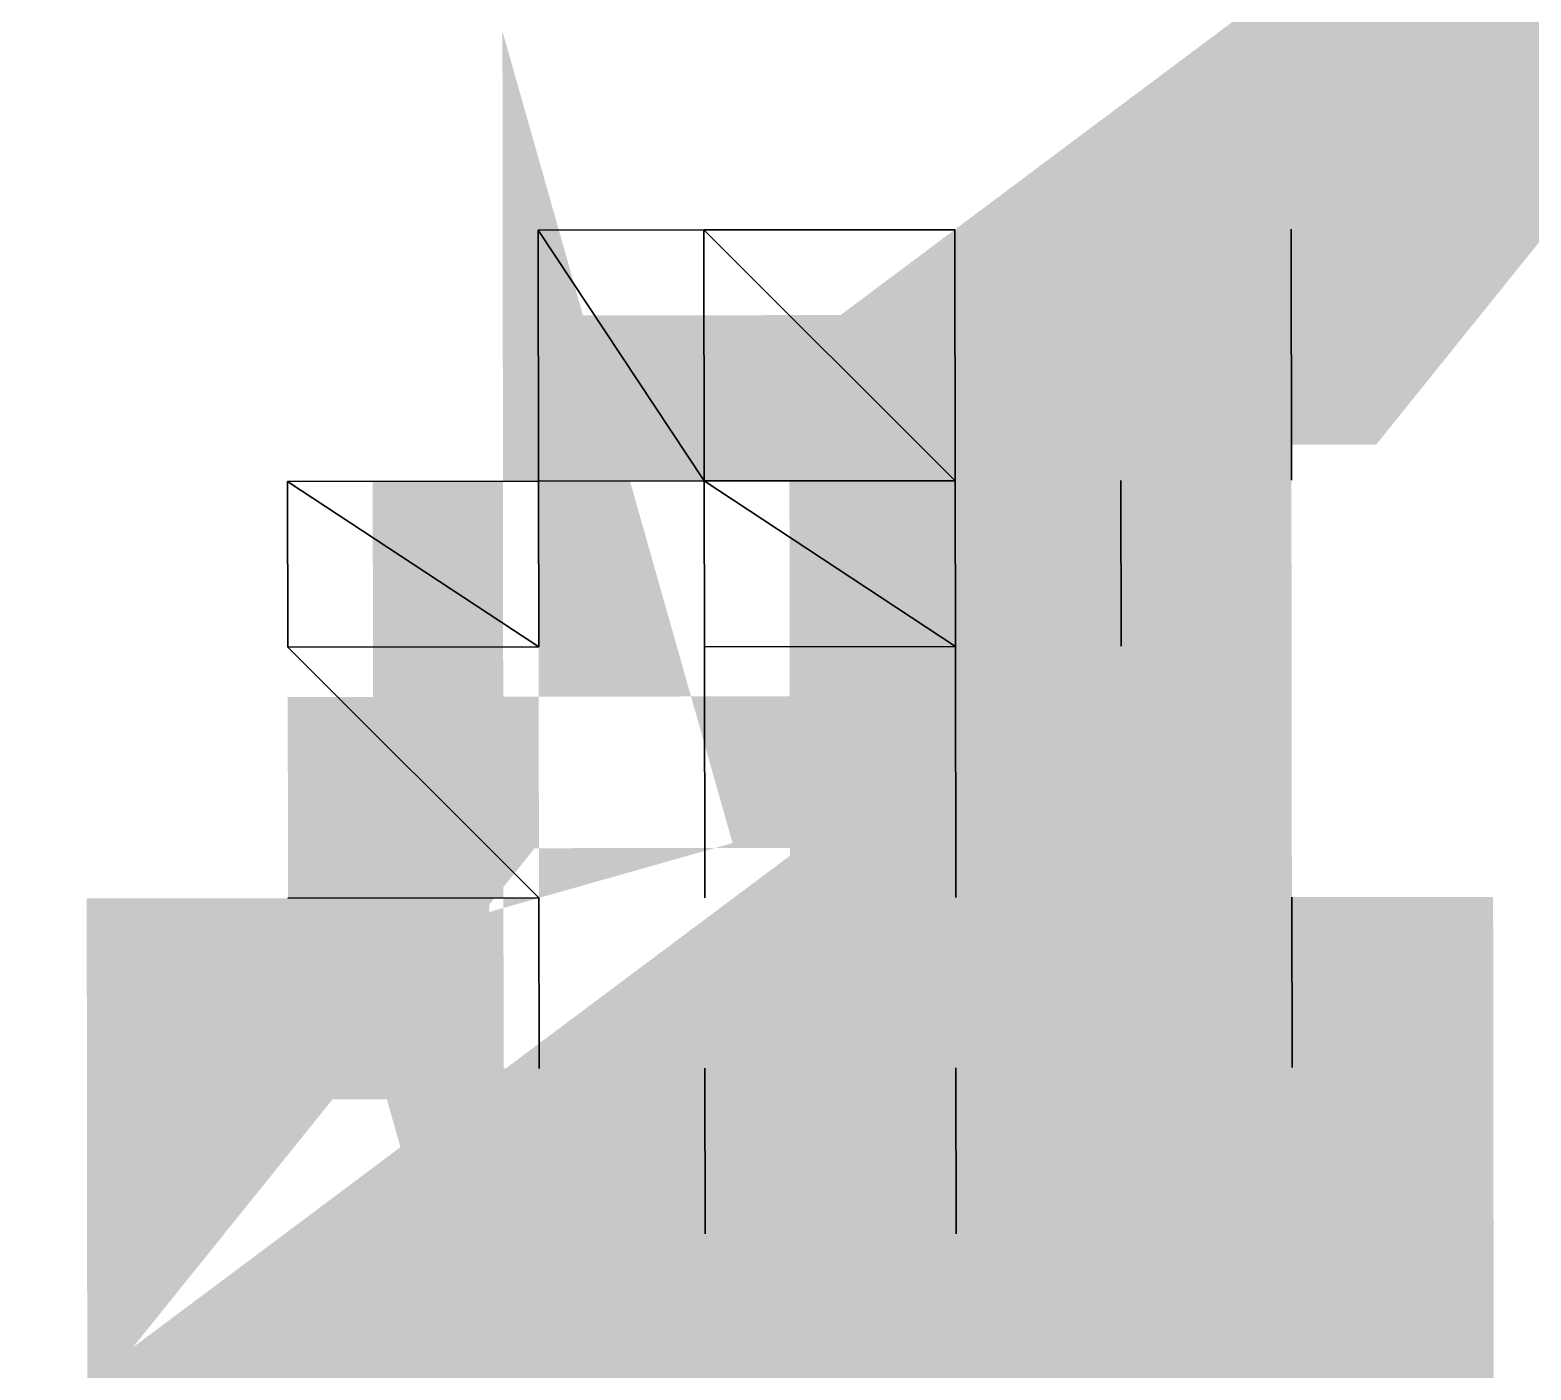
# Model space of a CAD drawing. Header units: feet. Extents: x -99009 to 3252343, y -11094690 to 9035152.
# Drawn here: x 2489733.1 to 2489757.82, y -1976354.3 to -1976332.23 of the extents above; entities that cross this region are included whole.
import ezdxf

# ---------------------------------------------------------------- set-up
doc = ezdxf.new("R2010")
doc.units = ezdxf.units.FT
doc.layers.add('1', color=1, linetype='Continuous')

# ---------------------------------------------------------------- blocks, each defined once
blk = doc.blocks.new('GRINDING MASTER')
at = {"linetype": 'ByBlock', "lineweight": -2, "transparency": 33554684}
for points in [[(1541727.747, -40096.1), (1541727.747, -40093.37), (1541731.881, -40093.37), (1541731.881, -40096.1), (1541727.747, -40096.1)], [(1541727.747, -40096.1), (1541727.747, -40093.37), (1541727.747, -40093.37), (1541731.881, -40093.37), (1541734.611, -40096.1), (1541731.881, -40096.1), (1541727.747, -40093.37), (1541727.747, -40093.37), (1541731.881, -40096.1), (1541727.747, -40096.1)], [(1541734.611, -40096.1), (1541731.881, -40093.37), (1541734.611, -40093.37), (1541734.611, -40096.1)], [(1541727.747, -40102.964), (1541725.017, -40100.234), (1541725.017, -40096.1), (1541727.747, -40100.234), (1541727.747, -40102.964)], [(1541727.747, -40100.234), (1541725.017, -40096.1), (1541727.747, -40096.1), (1541727.747, -40100.234)], [(1541731.881, -40100.234), (1541731.881, -40096.1), (1541731.881, -40096.1), (1541734.611, -40096.1), (1541734.611, -40100.234), (1541731.881, -40096.1), (1541731.881, -40096.1), (1541734.611, -40100.234), (1541731.881, -40100.234)], [(1541731.881, -40100.234), (1541731.881, -40096.1), (1541731.881, -40096.1), (1541734.611, -40096.1), (1541734.611, -40100.234), (1541731.881, -40096.1), (1541731.881, -40096.1), (1541734.611, -40100.234), (1541731.881, -40100.234)], [(1541731.881, -40100.234), (1541731.881, -40096.1), (1541734.611, -40096.1), (1541734.611, -40100.234), (1541731.881, -40100.234)], [(1541734.611, -40100.234), (1541734.611, -40096.1), (1541737.341, -40096.1), (1541737.341, -40100.234), (1541734.611, -40100.234)], [(1541725.017, -40102.964), (1541725.017, -40100.234), (1541727.747, -40102.964), (1541725.017, -40102.964)], [(1541731.881, -40102.964), (1541731.881, -40100.234), (1541734.611, -40100.234), (1541734.611, -40102.964), (1541731.881, -40102.964)], [(1541731.881, -40109.906), (1541731.881, -40105.772), (1541734.611, -40105.772), (1541734.611, -40109.906), (1541731.881, -40109.906)]]:
    blk.add_hatch(color=256, dxfattribs=at).paths.add_polyline_path(points)
at = {"linetype": 'ByBlock', "lineweight": -2, "transparency": 33554684, "const_width": 6.63}
for points in [[(1541740.149, -40098.83), (1541734.611, -40098.83), (1541740.149, -40091.966), (1541734.611, -40096.1)], [(1541737.341, -40102.964), (1541737.341, -40112.636), (1541730.477, -40112.636), (1541730.477, -40105.772), (1541730.477, -40112.636), (1541727.747, -40102.964)], [(1541723.613, -40102.964), (1541723.613, -40112.636), (1541740.149, -40112.636), (1541740.149, -40102.964)], [(1541723.613, -40102.964), (1541740.149, -40102.964)]]:
    blk.add_lwpolyline(points, dxfattribs=at)
at = {"linetype": 'ByBlock', "lineweight": -2, "transparency": 33554684}
for points in [[(1541730.477, -40091.966), (1541727.747, -40091.966)], [(1541727.747, -40091.966), (1541730.477, -40091.966)], [(1541727.747, -40091.966), (1541727.747, -40096.1)], [(1541727.747, -40096.1), (1541727.747, -40091.966)], [(1541727.747, -40096.1), (1541727.747, -40091.966)], [(1541727.747, -40091.966), (1541727.747, -40096.1)], [(1541727.747, -40091.966), (1541727.747, -40096.1)], [(1541727.747, -40096.1), (1541727.747, -40091.966)], [(1541730.477, -40096.1), (1541727.747, -40091.966)], [(1541727.747, -40091.966), (1541730.477, -40096.1)], [(1541727.747, -40091.966), (1541727.747, -40096.1)], [(1541727.747, -40096.1), (1541727.747, -40091.966)], [(1541730.477, -40096.1), (1541727.747, -40091.966)], [(1541727.747, -40091.966), (1541730.477, -40096.1)], [(1541727.747, -40091.966), (1541730.477, -40091.966)], [(1541730.477, -40091.966), (1541727.747, -40091.966)], [(1541730.477, -40096.1), (1541730.477, -40091.966)], [(1541730.477, -40091.966), (1541730.477, -40096.1)], [(1541730.477, -40091.966), (1541730.477, -40096.1)], [(1541730.477, -40096.1), (1541730.477, -40091.966)], [(1541730.477, -40096.1), (1541730.477, -40091.966)], [(1541730.477, -40091.966), (1541730.477, -40096.1)], [(1541730.477, -40091.966), (1541730.477, -40096.1)], [(1541730.477, -40096.1), (1541730.477, -40091.966)], [(1541730.477, -40091.966), (1541730.477, -40096.1)], [(1541730.477, -40096.1), (1541730.477, -40091.966)], [(1541730.477, -40096.1), (1541730.477, -40091.966)], [(1541730.477, -40091.966), (1541730.477, -40096.1)], [(1541730.477, -40091.966), (1541730.477, -40096.1)], [(1541730.477, -40096.1), (1541730.477, -40091.966)], [(1541730.477, -40096.1), (1541730.477, -40091.966)], [(1541730.477, -40091.966), (1541730.477, -40096.1)], [(1541730.477, -40091.966), (1541734.611, -40091.966)], [(1541734.611, -40091.966), (1541730.477, -40091.966)], [(1541734.611, -40096.1), (1541730.477, -40091.966)], [(1541730.477, -40091.966), (1541734.611, -40096.1)], [(1541730.477, -40091.966), (1541730.477, -40096.1)], [(1541730.477, -40096.1), (1541730.477, -40091.966)], [(1541730.477, -40096.1), (1541730.477, -40091.966)], [(1541730.477, -40091.966), (1541730.477, -40096.1)], [(1541734.611, -40091.966), (1541734.611, -40096.1)], [(1541734.611, -40096.1), (1541734.611, -40091.966)], [(1541740.149, -40091.966), (1541740.149, -40096.1)], [(1541740.149, -40096.1), (1541740.149, -40091.966)], [(1541740.149, -40096.1), (1541740.149, -40091.966)], [(1541740.149, -40091.966), (1541740.149, -40096.1)], [(1541723.613, -40096.1), (1541727.747, -40098.83)], [(1541727.747, -40098.83), (1541723.613, -40096.1)], [(1541723.613, -40098.83), (1541723.613, -40096.1)], [(1541723.613, -40096.1), (1541723.613, -40098.83)], [(1541723.613, -40096.1), (1541727.747, -40098.83)], [(1541727.747, -40098.83), (1541723.613, -40096.1)], [(1541727.747, -40096.1), (1541723.613, -40096.1)], [(1541723.613, -40096.1), (1541727.747, -40096.1)], [(1541723.613, -40096.1), (1541727.747, -40098.83)], [(1541727.747, -40098.83), (1541723.613, -40096.1)], [(1541723.613, -40098.83), (1541723.613, -40096.1)], [(1541723.613, -40096.1), (1541723.613, -40098.83)], [(1541723.613, -40096.1), (1541727.747, -40098.83)], [(1541727.747, -40098.83), (1541723.613, -40096.1)], [(1541727.747, -40098.83), (1541727.747, -40096.1)], [(1541727.747, -40096.1), (1541727.747, -40098.83)], [(1541727.747, -40098.83), (1541727.747, -40096.1)], [(1541727.747, -40096.1), (1541727.747, -40098.83)], [(1541727.747, -40096.1), (1541727.747, -40098.83)], [(1541727.747, -40098.83), (1541727.747, -40096.1)], [(1541727.747, -40098.83), (1541727.747, -40096.1)], [(1541727.747, -40096.1), (1541727.747, -40098.83)], [(1541730.477, -40096.1), (1541727.747, -40096.1)], [(1541727.747, -40096.1), (1541730.477, -40096.1)], [(1541727.747, -40096.1), (1541727.747, -40096.1)], [(1541727.747, -40096.1), (1541727.747, -40096.1)], [(1541727.747, -40096.1), (1541727.747, -40096.1)], [(1541727.747, -40096.1), (1541727.747, -40096.1)], [(1541727.747, -40096.1), (1541727.747, -40096.1)], [(1541727.747, -40096.1), (1541727.747, -40096.1)], [(1541727.747, -40096.1), (1541727.747, -40096.1)], [(1541727.747, -40096.1), (1541727.747, -40096.1)], [(1541727.747, -40096.1), (1541727.747, -40096.1)], [(1541727.747, -40096.1), (1541727.747, -40096.1)], [(1541727.747, -40096.1), (1541727.747, -40096.1)], [(1541727.747, -40096.1), (1541727.747, -40096.1)], [(1541727.747, -40096.1), (1541727.747, -40096.1)], [(1541727.747, -40096.1), (1541727.747, -40096.1)], [(1541727.747, -40096.1), (1541727.747, -40096.1)], [(1541727.747, -40096.1), (1541727.747, -40096.1)], [(1541727.747, -40096.1), (1541727.747, -40096.1)], [(1541727.747, -40096.1), (1541727.747, -40096.1)], [(1541727.747, -40096.1), (1541730.477, -40096.1)], [(1541730.477, -40096.1), (1541727.747, -40096.1)], [(1541727.747, -40096.1), (1541730.477, -40096.1)], [(1541730.477, -40096.1), (1541727.747, -40096.1)], [(1541730.477, -40096.1), (1541727.747, -40096.1)], [(1541727.747, -40096.1), (1541730.477, -40096.1)], [(1541727.747, -40096.1), (1541730.477, -40096.1)], [(1541730.477, -40096.1), (1541727.747, -40096.1)], [(1541730.477, -40096.1), (1541727.747, -40096.1)], [(1541727.747, -40096.1), (1541730.477, -40096.1)], [(1541727.747, -40096.1), (1541730.477, -40096.1)], [(1541730.477, -40096.1), (1541727.747, -40096.1)], [(1541730.477, -40096.1), (1541727.747, -40096.1)], [(1541727.747, -40096.1), (1541730.477, -40096.1)], [(1541727.747, -40096.1), (1541730.477, -40096.1)], [(1541730.477, -40096.1), (1541727.747, -40096.1)], [(1541730.477, -40096.1), (1541727.747, -40096.1)], [(1541727.747, -40096.1), (1541730.477, -40096.1)], [(1541727.747, -40096.1), (1541730.477, -40096.1)], [(1541730.477, -40096.1), (1541727.747, -40096.1)], [(1541730.477, -40096.1), (1541727.747, -40096.1)], [(1541727.747, -40096.1), (1541730.477, -40096.1)], [(1541727.747, -40096.1), (1541730.477, -40096.1)], [(1541730.477, -40096.1), (1541727.747, -40096.1)], [(1541730.477, -40096.1), (1541727.747, -40096.1)], [(1541727.747, -40096.1), (1541730.477, -40096.1)], [(1541727.747, -40096.1), (1541730.477, -40096.1)], [(1541730.477, -40096.1), (1541727.747, -40096.1)], [(1541730.477, -40096.1), (1541727.747, -40096.1)], [(1541727.747, -40096.1), (1541730.477, -40096.1)], [(1541727.747, -40096.1), (1541730.477, -40096.1)], [(1541730.477, -40096.1), (1541727.747, -40096.1)], [(1541730.477, -40096.1), (1541727.747, -40096.1)], [(1541727.747, -40096.1), (1541730.477, -40096.1)], [(1541727.747, -40096.1), (1541730.477, -40096.1)], [(1541730.477, -40096.1), (1541727.747, -40096.1)], [(1541730.477, -40096.1), (1541727.747, -40096.1)], [(1541727.747, -40096.1), (1541730.477, -40096.1)], [(1541727.747, -40096.1), (1541730.477, -40096.1)], [(1541730.477, -40096.1), (1541727.747, -40096.1)], [(1541730.477, -40096.1), (1541727.747, -40096.1)], [(1541727.747, -40096.1), (1541730.477, -40096.1)], [(1541727.747, -40096.1), (1541730.477, -40096.1)], [(1541730.477, -40096.1), (1541727.747, -40096.1)], [(1541730.477, -40096.1), (1541727.747, -40096.1)], [(1541727.747, -40096.1), (1541730.477, -40096.1)], [(1541727.747, -40096.1), (1541730.477, -40096.1)], [(1541730.477, -40096.1), (1541727.747, -40096.1)], [(1541730.477, -40096.1), (1541727.747, -40096.1)], [(1541727.747, -40096.1), (1541730.477, -40096.1)], [(1541727.747, -40096.1), (1541730.477, -40096.1)], [(1541730.477, -40096.1), (1541727.747, -40096.1)], [(1541730.477, -40096.1), (1541727.747, -40096.1)], [(1541727.747, -40096.1), (1541730.477, -40096.1)], [(1541727.747, -40096.1), (1541730.477, -40096.1)], [(1541730.477, -40096.1), (1541727.747, -40096.1)], [(1541727.747, -40096.1), (1541727.747, -40096.1)], [(1541727.747, -40096.1), (1541727.747, -40096.1)], [(1541727.747, -40096.1), (1541727.747, -40096.1)], [(1541727.747, -40096.1), (1541727.747, -40096.1)], [(1541727.747, -40096.1), (1541727.747, -40096.1)], [(1541727.747, -40096.1), (1541727.747, -40096.1)], [(1541727.747, -40096.1), (1541727.747, -40096.1)], [(1541727.747, -40096.1), (1541727.747, -40096.1)], [(1541727.747, -40096.1), (1541727.747, -40096.1)], [(1541727.747, -40096.1), (1541727.747, -40096.1)], [(1541727.747, -40096.1), (1541727.747, -40096.1)], [(1541727.747, -40096.1), (1541727.747, -40096.1)], [(1541727.747, -40096.1), (1541727.747, -40098.83)], [(1541727.747, -40098.83), (1541727.747, -40096.1)], [(1541727.747, -40098.83), (1541727.747, -40096.1)], [(1541727.747, -40096.1), (1541727.747, -40098.83)], [(1541727.747, -40096.1), (1541727.747, -40098.83)], [(1541727.747, -40098.83), (1541727.747, -40096.1)], [(1541727.747, -40098.83), (1541727.747, -40096.1)], [(1541727.747, -40096.1), (1541727.747, -40098.83)], [(1541727.747, -40096.1), (1541727.747, -40098.83)], [(1541727.747, -40098.83), (1541727.747, -40096.1)], [(1541727.747, -40098.83), (1541727.747, -40096.1)], [(1541727.747, -40096.1), (1541727.747, -40098.83)], [(1541727.747, -40096.1), (1541727.747, -40098.83)], [(1541727.747, -40098.83), (1541727.747, -40096.1)], [(1541727.747, -40098.83), (1541727.747, -40096.1)], [(1541727.747, -40096.1), (1541727.747, -40098.83)], [(1541727.747, -40096.1), (1541727.747, -40098.83)], [(1541727.747, -40098.83), (1541727.747, -40096.1)], [(1541727.747, -40098.83), (1541727.747, -40096.1)], [(1541727.747, -40096.1), (1541727.747, -40098.83)], [(1541734.611, -40096.1), (1541730.477, -40096.1)], [(1541730.477, -40096.1), (1541734.611, -40096.1)], [(1541734.611, -40096.1), (1541730.477, -40096.1)], [(1541730.477, -40096.1), (1541734.611, -40096.1)], [(1541730.477, -40096.1), (1541730.477, -40096.1)], [(1541730.477, -40096.1), (1541730.477, -40096.1)], [(1541730.477, -40096.1), (1541730.477, -40096.1)], [(1541730.477, -40096.1), (1541730.477, -40096.1)], [(1541730.477, -40096.1), (1541734.611, -40096.1)], [(1541734.611, -40096.1), (1541730.477, -40096.1)], [(1541730.477, -40096.1), (1541734.611, -40096.1)], [(1541734.611, -40096.1), (1541730.477, -40096.1)], [(1541734.611, -40096.1), (1541730.477, -40096.1)], [(1541730.477, -40096.1), (1541734.611, -40096.1)], [(1541734.611, -40098.83), (1541730.477, -40096.1)], [(1541730.477, -40096.1), (1541734.611, -40098.83)], [(1541730.477, -40096.1), (1541730.477, -40098.83)], [(1541730.477, -40098.83), (1541730.477, -40096.1)], [(1541734.611, -40098.83), (1541730.477, -40096.1)], [(1541730.477, -40096.1), (1541734.611, -40098.83)], [(1541730.477, -40096.1), (1541734.611, -40096.1)], [(1541734.611, -40096.1), (1541730.477, -40096.1)], [(1541734.611, -40098.83), (1541730.477, -40096.1)], [(1541730.477, -40096.1), (1541734.611, -40098.83)], [(1541730.477, -40096.1), (1541730.477, -40098.83)], [(1541730.477, -40098.83), (1541730.477, -40096.1)], [(1541734.611, -40098.83), (1541730.477, -40096.1)], [(1541730.477, -40096.1), (1541734.611, -40098.83)], [(1541730.477, -40096.1), (1541734.611, -40096.1)], [(1541734.611, -40096.1), (1541730.477, -40096.1)], [(1541730.477, -40096.1), (1541734.611, -40096.1)], [(1541734.611, -40096.1), (1541730.477, -40096.1)], [(1541734.611, -40096.1), (1541730.477, -40096.1)], [(1541730.477, -40096.1), (1541734.611, -40096.1)], [(1541730.477, -40096.1), (1541734.611, -40096.1)], [(1541734.611, -40096.1), (1541730.477, -40096.1)], [(1541734.611, -40096.1), (1541730.477, -40096.1)], [(1541730.477, -40096.1), (1541734.611, -40096.1)], [(1541730.477, -40096.1), (1541730.477, -40098.83)], [(1541730.477, -40098.83), (1541730.477, -40096.1)], [(1541730.477, -40096.1), (1541730.477, -40096.1)], [(1541730.477, -40096.1), (1541730.477, -40096.1)], [(1541730.477, -40096.1), (1541730.477, -40096.1)], [(1541730.477, -40096.1), (1541730.477, -40096.1)], [(1541730.477, -40096.1), (1541730.477, -40096.1)], [(1541730.477, -40096.1), (1541730.477, -40096.1)], [(1541730.477, -40096.1), (1541730.477, -40096.1)], [(1541730.477, -40096.1), (1541730.477, -40096.1)], [(1541730.477, -40096.1), (1541730.477, -40096.1)], [(1541730.477, -40096.1), (1541730.477, -40096.1)], [(1541730.477, -40096.1), (1541730.477, -40096.1)], [(1541730.477, -40096.1), (1541730.477, -40096.1)], [(1541730.477, -40096.1), (1541730.477, -40096.1)], [(1541730.477, -40096.1), (1541730.477, -40096.1)], [(1541730.477, -40096.1), (1541730.477, -40096.1)], [(1541730.477, -40096.1), (1541730.477, -40096.1)], [(1541730.477, -40096.1), (1541730.477, -40096.1)], [(1541730.477, -40096.1), (1541730.477, -40096.1)], [(1541730.477, -40096.1), (1541730.477, -40096.1)], [(1541730.477, -40096.1), (1541730.477, -40096.1)], [(1541730.477, -40096.1), (1541730.477, -40096.1)], [(1541730.477, -40096.1), (1541730.477, -40096.1)], [(1541730.477, -40096.1), (1541730.477, -40096.1)], [(1541730.477, -40096.1), (1541730.477, -40096.1)], [(1541730.477, -40096.1), (1541730.477, -40096.1)], [(1541730.477, -40096.1), (1541730.477, -40096.1)], [(1541730.477, -40096.1), (1541730.477, -40096.1)], [(1541730.477, -40096.1), (1541730.477, -40096.1)], [(1541730.477, -40096.1), (1541730.477, -40096.1)], [(1541730.477, -40096.1), (1541730.477, -40096.1)], [(1541730.477, -40096.1), (1541730.477, -40096.1)], [(1541730.477, -40096.1), (1541730.477, -40096.1)], [(1541730.477, -40096.1), (1541730.477, -40096.1)], [(1541730.477, -40096.1), (1541730.477, -40096.1)], [(1541730.477, -40096.1), (1541730.477, -40096.1)], [(1541730.477, -40096.1), (1541730.477, -40096.1)], [(1541730.477, -40096.1), (1541730.477, -40096.1)], [(1541730.477, -40096.1), (1541730.477, -40096.1)], [(1541730.477, -40096.1), (1541730.477, -40096.1)], [(1541730.477, -40096.1), (1541730.477, -40096.1)], [(1541730.477, -40096.1), (1541730.477, -40096.1)], [(1541730.477, -40096.1), (1541730.477, -40096.1)], [(1541730.477, -40096.1), (1541730.477, -40096.1)], [(1541730.477, -40096.1), (1541730.477, -40096.1)], [(1541730.477, -40096.1), (1541730.477, -40096.1)], [(1541730.477, -40096.1), (1541730.477, -40096.1)], [(1541730.477, -40096.1), (1541730.477, -40096.1)], [(1541730.477, -40096.1), (1541730.477, -40096.1)], [(1541730.477, -40096.1), (1541730.477, -40096.1)], [(1541730.477, -40096.1), (1541730.477, -40096.1)], [(1541734.611, -40096.1), (1541734.611, -40096.1)], [(1541734.611, -40096.1), (1541734.611, -40096.1)], [(1541734.611, -40096.1), (1541734.611, -40096.1)], [(1541734.611, -40096.1), (1541734.611, -40096.1)], [(1541734.611, -40096.1), (1541734.611, -40096.1)], [(1541734.611, -40096.1), (1541734.611, -40096.1)], [(1541734.611, -40096.1), (1541734.611, -40096.1)], [(1541734.611, -40096.1), (1541734.611, -40096.1)], [(1541734.611, -40096.1), (1541734.611, -40096.1)], [(1541734.611, -40096.1), (1541734.611, -40096.1)], [(1541734.611, -40096.1), (1541734.611, -40098.83)], [(1541734.611, -40098.83), (1541734.611, -40096.1)], [(1541734.611, -40098.83), (1541734.611, -40096.1)], [(1541734.611, -40096.1), (1541734.611, -40098.83)], [(1541734.611, -40096.1), (1541734.611, -40098.83)], [(1541734.611, -40098.83), (1541734.611, -40096.1)], [(1541734.611, -40096.1), (1541734.611, -40098.83)], [(1541734.611, -40098.83), (1541734.611, -40096.1)], [(1541734.611, -40096.1), (1541734.611, -40098.83)], [(1541734.611, -40098.83), (1541734.611, -40096.1)], [(1541734.611, -40096.1), (1541734.611, -40098.83)], [(1541734.611, -40098.83), (1541734.611, -40096.1)], [(1541734.611, -40096.1), (1541734.611, -40096.1)], [(1541734.611, -40096.1), (1541734.611, -40096.1)], [(1541734.611, -40096.1), (1541734.611, -40096.1)], [(1541734.611, -40096.1), (1541734.611, -40096.1)], [(1541734.611, -40096.1), (1541734.611, -40098.83)], [(1541734.611, -40098.83), (1541734.611, -40096.1)], [(1541737.341, -40096.1), (1541737.341, -40098.83)], [(1541737.341, -40098.83), (1541737.341, -40096.1)], [(1541727.747, -40102.964), (1541723.613, -40098.83)], [(1541723.613, -40098.83), (1541727.747, -40102.964)], [(1541723.613, -40098.83), (1541727.747, -40098.83)], [(1541727.747, -40098.83), (1541723.613, -40098.83)], [(1541727.747, -40098.83), (1541723.613, -40098.83)], [(1541723.613, -40098.83), (1541727.747, -40098.83)], [(1541723.613, -40098.83), (1541727.747, -40098.83)], [(1541727.747, -40098.83), (1541723.613, -40098.83)], [(1541727.747, -40098.83), (1541723.613, -40098.83)], [(1541723.613, -40098.83), (1541727.747, -40098.83)], [(1541723.613, -40098.83), (1541727.747, -40098.83)], [(1541727.747, -40098.83), (1541723.613, -40098.83)], [(1541727.747, -40098.83), (1541723.613, -40098.83)], [(1541723.613, -40098.83), (1541727.747, -40098.83)], [(1541723.613, -40098.83), (1541727.747, -40098.83)], [(1541727.747, -40098.83), (1541723.613, -40098.83)], [(1541727.747, -40098.83), (1541723.613, -40098.83)], [(1541723.613, -40098.83), (1541727.747, -40098.83)], [(1541723.613, -40098.83), (1541727.747, -40102.964)], [(1541727.747, -40102.964), (1541723.613, -40098.83)], [(1541727.747, -40098.83), (1541723.613, -40098.83)], [(1541723.613, -40098.83), (1541727.747, -40098.83)], [(1541727.747, -40098.83), (1541727.747, -40098.83)], [(1541727.747, -40098.83), (1541727.747, -40098.83)], [(1541727.747, -40098.83), (1541727.747, -40098.83)], [(1541727.747, -40098.83), (1541727.747, -40098.83)], [(1541727.747, -40098.83), (1541727.747, -40098.83)], [(1541727.747, -40098.83), (1541727.747, -40098.83)], [(1541727.747, -40098.83), (1541727.747, -40098.83)], [(1541727.747, -40098.83), (1541727.747, -40098.83)], [(1541727.747, -40098.83), (1541727.747, -40098.83)], [(1541727.747, -40098.83), (1541727.747, -40098.83)], [(1541727.747, -40098.83), (1541727.747, -40098.83)], [(1541727.747, -40098.83), (1541727.747, -40098.83)], [(1541727.747, -40098.83), (1541727.747, -40098.83)], [(1541727.747, -40098.83), (1541727.747, -40098.83)], [(1541727.747, -40098.83), (1541727.747, -40098.83)], [(1541727.747, -40098.83), (1541727.747, -40098.83)], [(1541727.747, -40098.83), (1541727.747, -40098.83)], [(1541727.747, -40098.83), (1541727.747, -40098.83)], [(1541727.747, -40098.83), (1541727.747, -40098.83)], [(1541727.747, -40098.83), (1541727.747, -40098.83)], [(1541727.747, -40098.83), (1541727.747, -40098.83)], [(1541727.747, -40098.83), (1541727.747, -40098.83)], [(1541727.747, -40098.83), (1541727.747, -40098.83)], [(1541727.747, -40098.83), (1541727.747, -40098.83)], [(1541727.747, -40098.83), (1541727.747, -40098.83)], [(1541727.747, -40098.83), (1541727.747, -40098.83)], [(1541727.747, -40098.83), (1541727.747, -40098.83)], [(1541727.747, -40098.83), (1541727.747, -40098.83)], [(1541727.747, -40098.83), (1541727.747, -40098.83)], [(1541727.747, -40098.83), (1541727.747, -40098.83)], [(1541727.747, -40098.83), (1541727.747, -40098.83)], [(1541727.747, -40098.83), (1541727.747, -40098.83)], [(1541727.747, -40098.83), (1541727.747, -40098.83)], [(1541727.747, -40098.83), (1541727.747, -40098.83)], [(1541727.747, -40098.83), (1541727.747, -40098.83)], [(1541727.747, -40098.83), (1541727.747, -40098.83)], [(1541727.747, -40098.83), (1541727.747, -40098.83)], [(1541727.747, -40098.83), (1541727.747, -40098.83)], [(1541727.747, -40098.83), (1541727.747, -40098.83)], [(1541727.747, -40098.83), (1541727.747, -40098.83)], [(1541727.747, -40098.83), (1541727.747, -40098.83)], [(1541727.747, -40098.83), (1541727.747, -40098.83)], [(1541727.747, -40098.83), (1541727.747, -40098.83)], [(1541727.747, -40098.83), (1541727.747, -40098.83)], [(1541727.747, -40098.83), (1541727.747, -40098.83)], [(1541727.747, -40098.83), (1541727.747, -40098.83)], [(1541727.747, -40098.83), (1541727.747, -40098.83)], [(1541727.747, -40098.83), (1541727.747, -40098.83)], [(1541727.747, -40098.83), (1541727.747, -40098.83)], [(1541727.747, -40098.83), (1541727.747, -40098.83)], [(1541727.747, -40098.83), (1541727.747, -40098.83)], [(1541727.747, -40098.83), (1541727.747, -40098.83)], [(1541727.747, -40098.83), (1541727.747, -40098.83)], [(1541727.747, -40098.83), (1541727.747, -40098.83)], [(1541727.747, -40098.83), (1541727.747, -40098.83)], [(1541727.747, -40098.83), (1541727.747, -40098.83)], [(1541727.747, -40098.83), (1541727.747, -40098.83)], [(1541727.747, -40098.83), (1541727.747, -40098.83)], [(1541727.747, -40098.83), (1541727.747, -40098.83)], [(1541727.747, -40098.83), (1541727.747, -40098.83)], [(1541727.747, -40098.83), (1541727.747, -40098.83)], [(1541727.747, -40098.83), (1541727.747, -40098.83)], [(1541727.747, -40098.83), (1541727.747, -40098.83)], [(1541727.747, -40098.83), (1541727.747, -40098.83)], [(1541734.611, -40098.83), (1541730.477, -40098.83)], [(1541730.477, -40098.83), (1541734.611, -40098.83)], [(1541730.477, -40098.83), (1541734.611, -40098.83)], [(1541734.611, -40098.83), (1541730.477, -40098.83)], [(1541734.611, -40098.83), (1541730.477, -40098.83)], [(1541730.477, -40098.83), (1541734.611, -40098.83)], [(1541730.477, -40098.83), (1541734.611, -40098.83)], [(1541734.611, -40098.83), (1541730.477, -40098.83)], [(1541734.611, -40098.83), (1541730.477, -40098.83)], [(1541730.477, -40098.83), (1541734.611, -40098.83)], [(1541730.477, -40098.83), (1541734.611, -40098.83)], [(1541734.611, -40098.83), (1541730.477, -40098.83)], [(1541734.611, -40098.83), (1541730.477, -40098.83)], [(1541730.477, -40098.83), (1541734.611, -40098.83)], [(1541730.477, -40098.83), (1541734.611, -40098.83)], [(1541734.611, -40098.83), (1541730.477, -40098.83)], [(1541734.611, -40098.83), (1541730.477, -40098.83)], [(1541730.477, -40098.83), (1541734.611, -40098.83)], [(1541730.477, -40098.83), (1541734.611, -40098.83)], [(1541734.611, -40098.83), (1541730.477, -40098.83)], [(1541734.611, -40098.83), (1541730.477, -40098.83)], [(1541730.477, -40098.83), (1541734.611, -40098.83)], [(1541730.477, -40098.83), (1541730.477, -40102.964)], [(1541730.477, -40102.964), (1541730.477, -40098.83)], [(1541730.477, -40098.83), (1541734.611, -40098.83)], [(1541734.611, -40098.83), (1541730.477, -40098.83)], [(1541730.477, -40098.83), (1541734.611, -40098.83)], [(1541734.611, -40098.83), (1541730.477, -40098.83)], [(1541734.611, -40098.83), (1541734.611, -40098.83)], [(1541734.611, -40098.83), (1541734.611, -40098.83)], [(1541734.611, -40098.83), (1541734.611, -40102.964)], [(1541734.611, -40102.964), (1541734.611, -40098.83)], [(1541734.611, -40102.964), (1541734.611, -40098.83)], [(1541734.611, -40098.83), (1541734.611, -40102.964)], [(1541734.611, -40098.83), (1541734.611, -40098.83)], [(1541734.611, -40098.83), (1541734.611, -40098.83)], [(1541734.611, -40098.83), (1541734.611, -40098.83)], [(1541734.611, -40098.83), (1541734.611, -40098.83)], [(1541734.611, -40098.83), (1541734.611, -40098.83)], [(1541734.611, -40098.83), (1541734.611, -40098.83)], [(1541734.611, -40098.83), (1541734.611, -40098.83)], [(1541734.611, -40098.83), (1541734.611, -40098.83)], [(1541734.611, -40098.83), (1541734.611, -40098.83)], [(1541734.611, -40098.83), (1541734.611, -40098.83)], [(1541734.611, -40098.83), (1541734.611, -40102.964)], [(1541734.611, -40102.964), (1541734.611, -40098.83)], [(1541723.613, -40102.964), (1541727.747, -40102.964)], [(1541727.747, -40102.964), (1541723.613, -40102.964)], [(1541727.747, -40102.964), (1541723.613, -40102.964)], [(1541723.613, -40102.964), (1541727.747, -40102.964)], [(1541727.747, -40102.964), (1541727.747, -40105.772)], [(1541727.747, -40105.772), (1541727.747, -40102.964)], [(1541727.747, -40105.772), (1541727.747, -40102.964)], [(1541727.747, -40102.964), (1541727.747, -40105.772)], [(1541740.149, -40102.964), (1541740.149, -40105.772)], [(1541740.149, -40105.772), (1541740.149, -40102.964)], [(1541740.149, -40105.772), (1541740.149, -40102.964)], [(1541740.149, -40102.964), (1541740.149, -40105.772)], [(1541740.149, -40102.964), (1541740.149, -40102.964)], [(1541740.149, -40102.964), (1541740.149, -40102.964)], [(1541740.149, -40102.964), (1541740.149, -40102.964)], [(1541740.149, -40102.964), (1541740.149, -40102.964)], [(1541730.477, -40105.772), (1541730.477, -40108.502)], [(1541730.477, -40108.502), (1541730.477, -40105.772)], [(1541734.611, -40105.772), (1541734.611, -40108.502)], [(1541734.611, -40108.502), (1541734.611, -40105.772)]]:
    blk.add_lwpolyline(points, dxfattribs=at)

msp = doc.modelspace()

# ---------------------------------------------------------------- linework, layer by layer
at = {"layer": '1'}
msp.add_arc((2520410.24778, -1978395.99612), 100000, 84.1346387202, 194.3871675539, dxfattribs=at)

# ---------------------------------------------------------------- block references
at = {"transparency": 33554684, "rotation": 0.06505171407317947}
msp.add_blockref('GRINDING MASTER', (947969.19485, -1937994.01305), dxfattribs=at)

doc.saveas('drawing.dxf')
